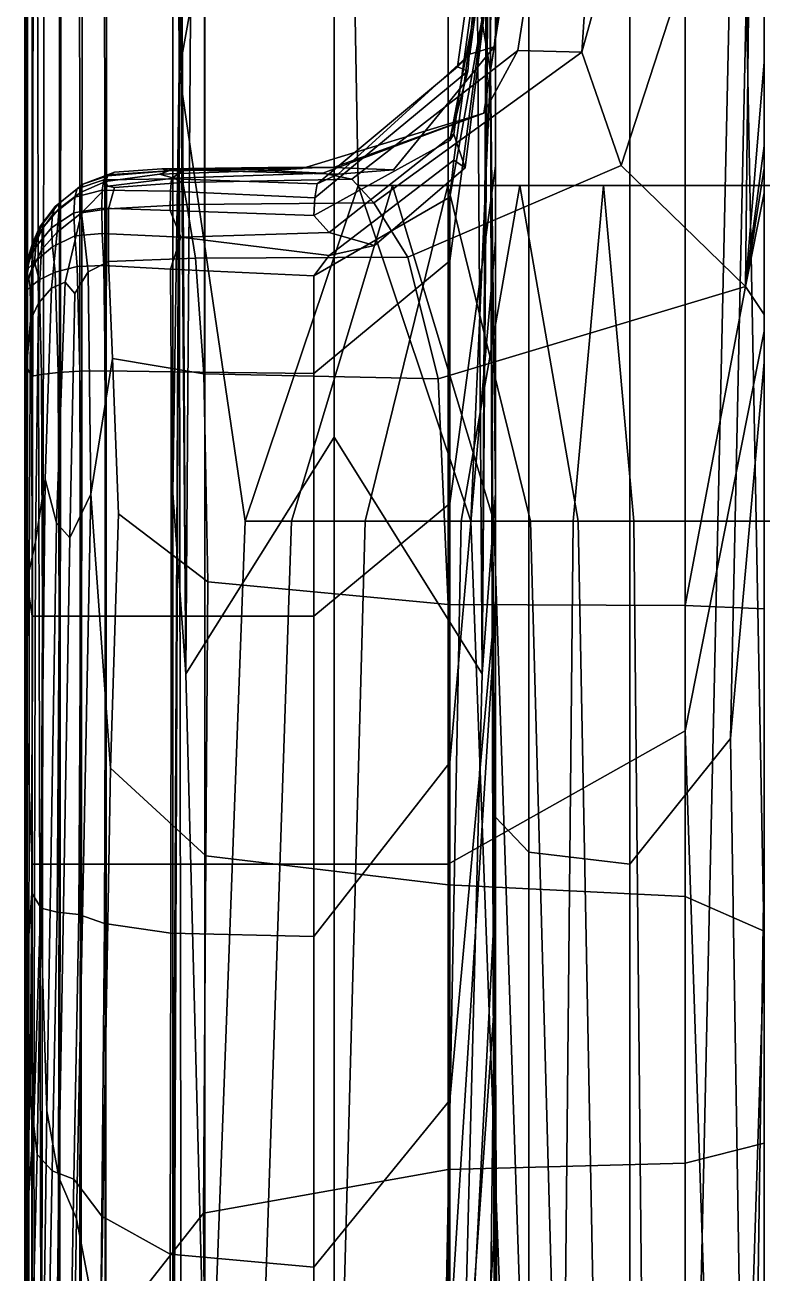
# Model space of a CAD drawing. Extents: x 0 to 405, y 0 to 52.
# Drawn here: x -0.406 to 2.336, y 13.216 to 17.861 of the extents above; entities that cross this region are included whole.
import ezdxf

# ---------------------------------------------------------------- set-up
doc = ezdxf.new("R2010")
doc.units = 0
doc.layers.add('COTAS', color=5, linetype='CONTINUOUS')

msp = doc.modelspace()

# ---------------------------------------------------------------- linework, layer by layer
at = {"layer": 'COTAS'}
for points in [[(0.1676, 17.6888, 3.7604), (0.2938, 32.2138, 3.4447), (0.7438, 32.2642, 3.2064), (0.7662, 21.0142, 3.1228)], [(1.3259, 17.6888, 3.7678), (0.7662, 21.0142, 3.1228), (0.7438, 32.2642, 3.2064), (1.1938, 32.2138, 3.4447)], [(0.1676, 17.6888, 3.7604), (0.1438, 26.846, 4.6364), (0.1438, 32.0626, 4.1597), (0.2938, 32.2138, 3.4447)], [(1.3259, 17.6888, 3.7678), (1.1938, 32.2138, 3.4447), (1.3438, 32.0626, 4.1597), (1.3438, 26.846, 4.6364)], [(0.1928, 15.446, 12.442), (0.2938, 29.8063, 12.968), (0.1438, 29.9325, 12.253), (0.1438, 24.0895, 11.7082)], [(1.2948, 15.446, 12.442), (1.3438, 24.0895, 11.7082), (1.3438, 29.9325, 12.253), (1.1938, 29.8063, 12.968)], [(0.1928, 15.446, 12.442), (0.7438, 16.3267, 13.1226), (0.7438, 29.7642, 13.2064), (0.2938, 29.8063, 12.968)], [(1.2948, 15.446, 12.442), (1.1938, 29.8063, 12.968), (0.7438, 29.7642, 13.2064), (0.7438, 16.3267, 13.1226)], [(0.1676, 17.6888, 3.7604), (0.1438, 24.8724, 4.9429), (0.1438, 26.3975, 5.1131), (0.1438, 26.846, 4.6364)], [(1.3259, 17.6888, 3.7678), (1.3438, 26.846, 4.6364), (1.3438, 26.3975, 5.1131), (1.3438, 24.8724, 4.9429)], [(0.1676, 17.6888, 3.7604), (0.1438, 23.4535, 5.8379), (0.1438, 25.559, 5.3856), (0.1438, 24.8724, 4.9429)], [(1.3259, 17.6888, 3.7678), (1.3438, 24.8724, 4.9429), (1.3438, 25.559, 5.3856), (1.3438, 23.4535, 5.8379)], [(0.1928, 15.446, 12.442), (0.1438, 24.0895, 11.7082), (0.1438, 23.8924, 11.0272), (0.1438, 22.1687, 11.0191)], [(1.2948, 15.446, 12.442), (1.3438, 22.1687, 11.0191), (1.3438, 23.8924, 11.0272), (1.3438, 24.0895, 11.7082)], [(0.1676, 17.6888, 3.7604), (0.1438, 16.1182, 8.4846), (0.1438, 21.8466, 7.8757), (0.1438, 23.4535, 5.8379)], [(1.3259, 17.6888, 3.7678), (1.3438, 23.4535, 5.8379), (1.3438, 21.8466, 7.8757), (1.3438, 16.1182, 8.4846)], [(0.1928, 15.446, 12.442), (0.1438, 22.1687, 11.0191), (0.1438, 23.3741, 10.3139), (0.1438, 21.5498, 9.9006)], [(1.2948, 15.446, 12.442), (1.3438, 21.5498, 9.9006), (1.3438, 23.3741, 10.3139), (1.3438, 22.1687, 11.0191)], [(0.1928, 15.446, 12.442), (0.1438, 21.5498, 9.9006), (0.1438, 21.8466, 7.8757), (0.1438, 16.1182, 8.4846)], [(1.2948, 15.446, 12.442), (1.3438, 16.1182, 8.4846), (1.3438, 21.8466, 7.8757), (1.3438, 21.5498, 9.9006)], [(0.1676, 17.6888, 3.7604), (0.7662, 21.0142, 3.1228), (0.8333, 17.2642, 2.8722), (0.4135, 16.0142, 2.7597)], [(1.3259, 17.6888, 3.7678), (1.2532, 16.0142, 2.9847), (0.8333, 17.2642, 2.8722), (0.7662, 21.0142, 3.1228)], [(-0.396, 20.7055, 0.138), (-0.3995, 10.4699, 0.2031), (-0.4062, 10.3386, 0.4031), (-0.4062, 14.4342, 0.5198)], [(-0.396, 20.7055, 0.138), (-0.4062, 14.4342, 0.5198), (-0.4062, 16.7217, 0.6364), (-0.4062, 19.2342, 0.5882)], [(-0.396, 20.7055, 0.138), (-0.3794, 20.6884, 0.0698), (-0.3794, 10.5137, 0.0698), (-0.3995, 10.4699, 0.2031)], [(-0.366, 20.6884, 0.0198), (-0.341, 10.5137, -0.0235), (-0.3794, 10.5137, 0.0698), (-0.3794, 20.6884, 0.0698)], [(-0.366, 20.6884, 0.0198), (-0.2722, 18.1598, -0.1073), (-0.2794, 10.5137, -0.1034), (-0.341, 10.5137, -0.0235)], [(1.3441, 20.0686, 8.7516), (1.3438, 14.6338, 8.2842), (1.3438, 13.445, 9.6609), (1.3438, 14.6425, 10.1945)], [(1.3441, 20.0686, 8.7516), (1.3438, 14.6425, 10.1945), (1.3438, 14.2783, 11.1043), (1.3438, 15.6692, 11.2212)], [(1.3441, 20.0686, 8.7516), (1.3438, 15.6692, 11.2212), (1.3438, 15.7217, 11.9376), (1.3438, 17.0589, 11.6529)], [(1.3441, 20.0686, 8.7516), (1.3438, 17.0589, 11.6529), (1.3438, 17.337, 12.1609), (1.3438, 18.2551, 11.71)], [(1.3441, 20.0686, 8.7516), (1.3438, 18.8321, 5.544), (1.3438, 14.9134, 5.9631), (1.3438, 14.6338, 8.2842)], [(1.6661, 17.7603, 13.929), (2.0438, 19.1296, 11.7662), (1.9438, 19.8113, 10.6846), (1.7698, 19.3355, 11.4272)], [(1.2417, 17.6899, 13.3484), (1.3654, 19.1638, 11.127), (1.3531, 19.568, 10.4125), (1.3461, 18.938, 11.3232)], [(2.2479, 19.5093, -0.0621), (2.05, 10.4699, -0.1052), (1.1688, 10.5137, -0.2302), (1.1688, 18.1697, -0.2235)], [(2.2479, 19.5093, -0.0621), (2.3438, 14.4342, 0.5198), (2.3438, 10.3386, 0.2698), (2.05, 10.4699, -0.1052)], [(2.2479, 19.5093, -0.0621), (2.3438, 19.2175, 0.6504), (2.3438, 16.7217, 0.7698), (2.3438, 14.4342, 0.5198)], [(1.6661, 17.7603, 13.929), (1.7698, 19.3355, 11.4272), (1.648, 19.185, 11.6289), (1.4273, 17.7659, 13.871)], [(-0.3987, 18.5794, 0.8385), (-0.4062, 19.2342, 0.5882), (-0.4062, 16.7217, 0.6364), (-0.3995, 15.2342, 0.8364)], [(1.3004, 17.5336, 14.1636), (1.4273, 17.7659, 13.871), (1.648, 19.185, 11.6289), (1.5605, 19.1864, 11.5642)], [(1.3004, 17.5336, 14.1636), (1.5605, 19.1864, 11.5642), (1.4899, 19.1662, 11.5076), (1.3393, 17.7804, 13.6676)], [(2.05, 18.5535, 1.1212), (2.05, 15.2342, 1.1448), (2.3438, 16.7217, 0.7698), (2.3438, 19.2175, 0.6504)], [(1.2417, 17.6899, 13.3484), (1.203, 17.7051, 13.5164), (1.3927, 19.0714, 11.4011), (1.3654, 19.1638, 11.127)], [(1.2493, 17.7526, 13.5963), (1.3393, 17.7804, 13.6676), (1.4899, 19.1662, 11.5076), (1.4344, 19.1269, 11.4546)], [(2.303, 19.1705, 3.3423), (2.2188, 15.2052, 3.3288), (1.8438, 14.7384, 3.1698), (1.8438, 18.4009, 3.1631)], [(2.303, 19.1705, 3.3423), (2.3438, 18.4186, 3.8382), (2.3438, 16.6058, 3.8061), (2.2188, 15.2052, 3.3288)], [(1.2493, 17.7526, 13.5963), (1.4344, 19.1269, 11.4546), (1.3927, 19.0714, 11.4011), (1.203, 17.7051, 13.5164)], [(1.6661, 17.7603, 13.929), (1.8125, 17.3387, 14.6073), (2.1438, 18.3613, 12.9849), (2.0438, 19.1296, 11.7662)], [(1.2417, 17.6899, 13.3484), (1.3461, 18.938, 11.3232), (1.3438, 18.3155, 12.2284), (1.175, 17.4315, 13.6175)], [(1.4688, 18.5087, 3.7583), (1.4688, 14.7821, 3.8681), (1.3438, 14.9134, 5.9631), (1.3438, 18.8321, 5.544)], [(2.274, 16.8883, 14.9386), (2.2938, 18.6994, 12.2357), (2.1438, 18.3613, 12.9849), (1.8125, 17.3387, 14.6073)], [(2.274, 16.8883, 14.9386), (2.3438, 17.724, 12.7141), (2.3438, 18.6095, 11.7396), (2.2938, 18.6994, 12.2357)], [(-0.3987, 18.5794, 0.8385), (-0.3995, 15.2342, 0.8364), (-0.3794, 14.7384, 0.9698), (-0.376, 18.3691, 0.9963)], [(2.05, 18.5535, 1.1212), (1.1688, 18.3321, 1.2781), (1.1688, 14.7384, 1.2698), (2.05, 15.2342, 1.1448)], [(1.1891, 17.4555, 13.4671), (1.175, 17.4315, 13.6175), (1.3438, 18.3155, 12.2284), (1.3438, 18.581, 11.748)], [(1.1891, 17.4555, 13.4671), (1.3438, 18.581, 11.748), (1.3438, 18.2422, 12.1874), (1.2313, 17.3303, 13.5563)], [(1.1891, 17.3587, 13.4271), (1.3438, 18.5129, 11.7207), (1.3438, 18.161, 12.1663), (1.175, 17.2209, 13.5281)], [(1.1891, 17.3587, 13.4271), (1.2313, 17.3303, 13.5563), (1.3438, 18.2422, 12.1874), (1.3438, 18.5129, 11.7207)], [(1.4688, 18.5087, 3.7583), (1.8438, 18.4009, 3.1631), (1.8438, 14.7384, 3.1698), (1.4688, 14.7821, 3.8681)], [(-0.3343, 18.3497, 1.0886), (-0.376, 18.3691, 0.9963), (-0.3794, 14.7384, 0.9698), (-0.341, 14.7384, 1.0631)], [(-0.3343, 18.3497, 1.0886), (-0.341, 14.7384, 1.0631), (-0.2794, 14.7384, 1.143), (-0.2781, 18.3327, 1.1573)], [(-0.2037, 18.3425, 1.2169), (-0.2781, 18.3327, 1.1573), (-0.2794, 14.7384, 1.143), (-0.1995, 14.7384, 1.2046)], [(-0.2037, 18.3425, 1.2169), (-0.1995, 14.7384, 1.2046), (-0.1062, 14.7384, 1.243), (-0.1098, 18.3403, 1.2533)], [(0.2616, 18.3342, 1.2719), (-0.1098, 18.3403, 1.2533), (-0.1062, 14.7384, 1.243), (0.2625, 14.7384, 1.2631)], [(0.2616, 18.3342, 1.2719), (0.2625, 14.7384, 1.2631), (1.1688, 14.7384, 1.2698), (1.1688, 18.3321, 1.2781)], [(1.175, 16.9833, 13.4071), (1.3438, 18.2551, 11.71), (1.3438, 17.337, 12.1609), (1.175, 16.0802, 13.5176)], [(1.175, 16.9833, 13.4071), (1.175, 17.2209, 13.5281), (1.3438, 18.161, 12.1663), (1.3438, 18.2551, 11.71)], [(-0.1936, 18.1623, -0.1651), (-0.1029, 18.1657, -0.2), (-0.1062, 10.5137, -0.2034), (-0.1995, 10.5137, -0.165)], [(0.2633, 18.1687, -0.2177), (0.2625, 10.5137, -0.2235), (-0.1062, 10.5137, -0.2034), (-0.1029, 18.1657, -0.2)], [(0.2633, 18.1687, -0.2177), (1.1688, 18.1697, -0.2235), (1.1688, 10.5137, -0.2302), (0.2625, 10.5137, -0.2235)], [(-0.1936, 18.1623, -0.1651), (-0.1995, 10.5137, -0.165), (-0.2794, 10.5137, -0.1034), (-0.2722, 18.1598, -0.1073)], [(1.2493, 17.7526, 13.5963), (1.203, 17.7051, 13.5164), (0.6814, 17.2701, 14.2708), (0.7587, 17.3064, 14.3584)], [(1.3004, 17.5336, 14.1636), (0.7024, 17.3102, 14.5834), (0.8098, 17.2871, 14.6489), (1.4273, 17.7659, 13.871)], [(1.3004, 17.5336, 14.1636), (1.3393, 17.7804, 13.6676), (0.9653, 17.3225, 14.4082), (0.7413, 17.3306, 14.4621)], [(1.2493, 17.7526, 13.5963), (0.7587, 17.3064, 14.3584), (0.9653, 17.3225, 14.4082), (1.3393, 17.7804, 13.6676)], [(1.6661, 17.7603, 13.929), (1.4273, 17.7659, 13.871), (0.8098, 17.2871, 14.6489), (0.8915, 17.1998, 14.8174)], [(1.6661, 17.7603, 13.929), (0.8915, 17.1998, 14.8174), (1.0188, 16.9978, 15.148), (1.8125, 17.3387, 14.6073)], [(1.2417, 17.6899, 13.3484), (0.6719, 17.2175, 14.1747), (0.6814, 17.2701, 14.2708), (1.203, 17.7051, 13.5164)], [(2.274, 16.8883, 14.9386), (2.3438, 17.4119, 12.9605), (2.3438, 17.5465, 12.5567), (2.3438, 17.724, 12.7141)], [(0.1676, 17.6888, 3.7604), (0.1762, 11.8475, 3.502), (0.1438, 10.5975, 4.873), (0.1438, 11.4867, 5.9147)], [(0.1676, 17.6888, 3.7604), (0.1438, 11.4867, 5.9147), (0.1438, 10.8208, 7.373), (0.1438, 11.9183, 7.5255)], [(0.1676, 17.6888, 3.7604), (0.1438, 11.9183, 7.5255), (0.1438, 11.6542, 8.8164), (0.1438, 12.945, 8.5523)], [(0.1676, 17.6888, 3.7604), (0.1438, 12.945, 8.5523), (0.1438, 13.0975, 9.6497), (0.1438, 16.1182, 8.4846)], [(0.1676, 17.6888, 3.7604), (0.4135, 16.0142, 2.7597), (0.2735, 12.2642, 2.7222), (0.1762, 11.8475, 3.502)], [(1.2417, 17.6899, 13.3484), (1.175, 17.4315, 13.6175), (0.6688, 17.1524, 14.0996), (0.6719, 17.2175, 14.1747)], [(1.3259, 17.6888, 3.7678), (1.3561, 11.8475, 3.577), (1.3931, 12.2642, 3.0222), (1.2532, 16.0142, 2.9847)], [(1.3259, 17.6888, 3.7678), (1.3438, 16.1182, 8.4846), (1.3438, 13.0975, 9.6497), (1.3438, 12.945, 8.5523)], [(1.3259, 17.6888, 3.7678), (1.3438, 12.945, 8.5523), (1.3438, 11.6542, 8.8164), (1.3438, 11.9183, 7.5255)], [(1.3259, 17.6888, 3.7678), (1.3438, 11.9183, 7.5255), (1.3438, 10.8208, 7.373), (1.3438, 11.4867, 5.9147)], [(1.3259, 17.6888, 3.7678), (1.3438, 11.4867, 5.9147), (1.3438, 10.5975, 4.873), (1.3561, 11.8475, 3.577)], [(1.3004, 17.5336, 14.1636), (0.7413, 17.3306, 14.4621), (0.4984, 17.3314, 14.5008), (0.6246, 17.3277, 14.5239)], [(1.3004, 17.5336, 14.1636), (0.6246, 17.3277, 14.5239), (0.4984, 17.3198, 14.5619), (0.7024, 17.3102, 14.5834)], [(1.1891, 17.4555, 13.4671), (0.725, 17.0889, 14.047), (0.6688, 17.1524, 14.0996), (1.175, 17.4315, 13.6175)], [(1.1891, 17.4555, 13.4671), (1.2313, 17.3303, 13.5563), (0.8938, 17.0408, 14.0186), (0.725, 17.0889, 14.047)], [(2.274, 16.8883, 14.9386), (2.3438, 17.3283, 12.9979), (2.3438, 17.4632, 12.6156), (2.3438, 17.4119, 12.9605)], [(0.1286, 17.3186, 14.5455), (0.0949, 17.3061, 14.594), (0.4984, 17.3198, 14.5619), (0.6246, 17.3277, 14.5239)], [(0.182, 17.3217, 14.4449), (0.1033, 17.3262, 14.5086), (0.4984, 17.3314, 14.5008), (0.7413, 17.3306, 14.4621)], [(0.1286, 17.3186, 14.5455), (0.6246, 17.3277, 14.5239), (0.4984, 17.3314, 14.5008), (0.1033, 17.3262, 14.5086)], [(0.182, 17.3217, 14.4449), (0.7413, 17.3306, 14.4621), (0.9653, 17.3225, 14.4082), (0.7587, 17.3064, 14.3584)], [(1.1891, 17.3587, 13.4271), (1.175, 17.2209, 13.5281), (0.6688, 16.9283, 13.9905), (0.725, 17.0034, 14.008)], [(1.1891, 17.3587, 13.4271), (0.725, 17.0034, 14.008), (0.8938, 17.0408, 14.0186), (1.2313, 17.3303, 13.5563)], [(2.274, 16.8883, 14.9386), (1.8125, 17.3387, 14.6073), (1.0188, 16.9978, 15.148), (1.1313, 16.5446, 15.5289)], [(1.175, 15.1165, 13.3277), (1.175, 16.0802, 13.5176), (1.3438, 17.337, 12.1609), (1.3438, 17.0589, 11.6529)], [(2.274, 16.8883, 14.9386), (2.3438, 17.2368, 13.0002), (2.3438, 17.3599, 12.639), (2.3438, 17.3283, 12.9979)], [(-0.2213, 17.2207, 14.3602), (-0.212, 17.2517, 14.4237), (-0.1133, 17.2846, 14.3887), (-0.1187, 17.2468, 14.3006)], [(-0.1906, 17.2686, 14.486), (-0.0997, 17.3033, 14.4573), (-0.1133, 17.2846, 14.3887), (-0.212, 17.2517, 14.4237)], [(-0.1906, 17.2686, 14.486), (-0.1995, 17.2377, 14.5863), (-0.1062, 17.2794, 14.5984), (-0.0979, 17.2998, 14.533)], [(-0.1906, 17.2686, 14.486), (-0.0979, 17.2998, 14.533), (-0.0729, 17.3135, 14.5008), (-0.0997, 17.3033, 14.4573)], [(0.1352, 17.2425, 14.2329), (-0.1187, 17.2468, 14.3006), (-0.1133, 17.2846, 14.3887), (0.1389, 17.2891, 14.3373)], [(0.182, 17.3217, 14.4449), (0.1389, 17.2891, 14.3373), (-0.1133, 17.2846, 14.3887), (-0.0997, 17.3033, 14.4573)], [(0.1286, 17.3186, 14.5455), (-0.0979, 17.2998, 14.533), (-0.1062, 17.2794, 14.5984), (0.0949, 17.3061, 14.594)], [(0.148, 17.2917, 14.638), (0.0949, 17.3061, 14.594), (-0.1062, 17.2794, 14.5984), (-0.0979, 17.2618, 14.6645)], [(0.182, 17.3217, 14.4449), (-0.0997, 17.3033, 14.4573), (-0.0729, 17.3135, 14.5008), (0.1033, 17.3262, 14.5086)], [(0.1286, 17.3186, 14.5455), (0.1033, 17.3262, 14.5086), (-0.0729, 17.3135, 14.5008), (-0.0979, 17.2998, 14.533)], [(0.148, 17.2917, 14.638), (-0.0979, 17.2618, 14.6645), (-0.0729, 17.2562, 14.699), (0.1811, 17.275, 14.6843)], [(0.148, 17.2917, 14.638), (0.7024, 17.3102, 14.5834), (0.4984, 17.3198, 14.5619), (0.0949, 17.3061, 14.594)], [(0.1352, 17.2425, 14.2329), (0.1389, 17.2891, 14.3373), (0.6814, 17.2701, 14.2708), (0.6719, 17.2175, 14.1747)], [(0.182, 17.3217, 14.4449), (0.7587, 17.3064, 14.3584), (0.6814, 17.2701, 14.2708), (0.1389, 17.2891, 14.3373)], [(0.148, 17.2917, 14.638), (0.1811, 17.275, 14.6843), (0.8098, 17.2871, 14.6489), (0.7024, 17.3102, 14.5834)], [(0.196, 17.193, 14.8236), (0.8915, 17.1998, 14.8174), (0.8098, 17.2871, 14.6489), (0.1811, 17.275, 14.6843)], [(-0.2213, 17.2207, 14.3602), (-0.3044, 17.1542, 14.3944), (-0.2937, 17.1852, 14.4408), (-0.212, 17.2517, 14.4237)], [(-0.1906, 17.2686, 14.486), (-0.212, 17.2517, 14.4237), (-0.2937, 17.1852, 14.4408), (-0.283, 17.1947, 14.4874)], [(-0.1961, 17.1618, 14.7707), (-0.1995, 17.2377, 14.5863), (-0.2794, 17.1787, 14.5693), (-0.2864, 17.0903, 14.7363)], [(-0.1906, 17.2686, 14.486), (-0.283, 17.1947, 14.4874), (-0.2794, 17.1787, 14.5693), (-0.1995, 17.2377, 14.5863)], [(-0.2213, 17.2207, 14.3602), (-0.1187, 17.2468, 14.3006), (-0.1204, 17.1793, 14.1984), (-0.2244, 17.1627, 14.2621)], [(-0.1961, 17.1618, 14.7707), (-0.0979, 17.2618, 14.6645), (-0.1062, 17.2794, 14.5984), (-0.1995, 17.2377, 14.5863)], [(-0.1961, 17.1618, 14.7707), (-0.0952, 17.1766, 14.8194), (-0.0729, 17.2562, 14.699), (-0.0979, 17.2618, 14.6645)], [(0.1352, 17.2425, 14.2329), (0.134, 17.1708, 14.1386), (-0.1204, 17.1793, 14.1984), (-0.1187, 17.2468, 14.3006)], [(0.196, 17.193, 14.8236), (0.1811, 17.275, 14.6843), (-0.0729, 17.2562, 14.699), (-0.0952, 17.1766, 14.8194)], [(0.1352, 17.2425, 14.2329), (0.6719, 17.2175, 14.1747), (0.6688, 17.1524, 14.0996), (0.134, 17.1708, 14.1386)], [(0.585, 16.0142, 2.343), (0.4135, 16.0142, 2.7597), (0.8333, 17.2642, 2.8722), (0.9616, 17.2642, 2.5605)], [(0.585, 16.0142, 2.343), (0.9616, 17.2642, 2.5605), (1.1675, 17.2642, 2.2935), (0.8601, 16.0142, 1.9861)], [(1.3383, 16.0142, 2.7779), (0.9616, 17.2642, 2.5605), (0.8333, 17.2642, 2.8722), (1.2532, 16.0142, 2.9847)], [(1.217, 16.0142, 1.711), (0.8601, 16.0142, 1.9861), (1.1675, 17.2642, 2.2935), (1.4345, 17.2642, 2.0876)], [(1.3383, 16.0142, 2.7779), (1.4748, 16.0142, 2.6008), (1.1675, 17.2642, 2.2935), (0.9616, 17.2642, 2.5605)], [(1.6519, 16.0142, 2.4643), (1.4345, 17.2642, 2.0876), (1.1675, 17.2642, 2.2935), (1.4748, 16.0142, 2.6008)], [(1.217, 16.0142, 1.711), (1.4345, 17.2642, 2.0876), (1.7462, 17.2642, 1.9593), (1.6337, 16.0142, 1.5395)], [(1.6519, 16.0142, 2.4643), (1.8587, 16.0142, 2.3792), (1.7462, 17.2642, 1.9593), (1.4345, 17.2642, 2.0876)], [(4.3766, 16.0142, 1.4497), (1.6337, 16.0142, 1.5395), (1.7462, 17.2642, 1.9593), (4.4048, 17.2642, 1.8922)], [(4.4329, 16.0142, 2.3346), (4.4048, 17.2642, 1.8922), (1.7462, 17.2642, 1.9593), (1.8587, 16.0142, 2.3792)], [(2.274, 16.8883, 14.9386), (2.3438, 16.7841, 13.0585), (2.3438, 17.2594, 12.6218), (2.3438, 17.2368, 13.0002)], [(-0.3438, 17.1172, 14.4841), (-0.283, 17.1947, 14.4874), (-0.2937, 17.1852, 14.4408), (-0.3519, 17.1088, 14.4487)], [(-0.3438, 17.1172, 14.4841), (-0.341, 17.105, 14.548), (-0.2794, 17.1787, 14.5693), (-0.283, 17.1947, 14.4874)], [(-0.2213, 17.2207, 14.3602), (-0.2244, 17.1627, 14.2621), (-0.308, 17.1059, 14.313), (-0.3044, 17.1542, 14.3944)], [(0.196, 17.193, 14.8236), (-0.0952, 17.1766, 14.8194), (-0.0954, 16.9811, 15.1343), (0.2277, 16.9936, 15.1446)], [(0.196, 17.193, 14.8236), (0.2277, 16.9936, 15.1446), (1.0188, 16.9978, 15.148), (0.8915, 17.1998, 14.8174)], [(1.175, 16.9833, 13.4071), (0.6688, 16.5645, 13.975), (0.6688, 16.9283, 13.9905), (1.175, 17.2209, 13.5281)], [(-0.3625, 17.0741, 14.4161), (-0.3044, 17.1542, 14.3944), (-0.308, 17.1059, 14.313), (-0.3661, 17.0354, 14.3572)], [(-0.3625, 17.0741, 14.4161), (-0.3519, 17.1088, 14.4487), (-0.2937, 17.1852, 14.4408), (-0.3044, 17.1542, 14.3944)], [(-0.3447, 17.024, 14.6974), (-0.2864, 17.0903, 14.7363), (-0.2794, 17.1787, 14.5693), (-0.341, 17.105, 14.548)], [(-0.2213, 17.077, 14.1615), (-0.3044, 17.0362, 14.2241), (-0.308, 17.1059, 14.313), (-0.2244, 17.1627, 14.2621)], [(-0.1961, 17.1618, 14.7707), (-0.2864, 17.0903, 14.7363), (-0.3072, 16.8824, 15.0382), (-0.2567, 16.9036, 15.1102)], [(-0.1961, 17.1618, 14.7707), (-0.2567, 16.9036, 15.1102), (-0.2207, 16.8622, 15.234), (-0.1713, 16.9431, 15.1524)], [(-0.2213, 17.077, 14.1615), (-0.2244, 17.1627, 14.2621), (-0.1204, 17.1793, 14.1984), (-0.1187, 17.0847, 14.1049)], [(-0.1961, 17.1618, 14.7707), (-0.1713, 16.9431, 15.1524), (-0.0954, 16.9811, 15.1343), (-0.0952, 17.1766, 14.8194)], [(0.1738, 17.0712, 14.0501), (-0.1187, 17.0847, 14.1049), (-0.1204, 17.1793, 14.1984), (0.134, 17.1708, 14.1386)], [(0.1738, 17.0712, 14.0501), (0.134, 17.1708, 14.1386), (0.6688, 17.1524, 14.0996), (0.725, 17.0889, 14.047)], [(-0.3625, 17.0741, 14.4161), (-0.3903, 17.0071, 14.4388), (-0.38, 17.0461, 14.4559), (-0.3519, 17.1088, 14.4487)], [(-0.3447, 17.024, 14.6974), (-0.341, 17.105, 14.548), (-0.3794, 17.0189, 14.5231), (-0.381, 16.9471, 14.6527)], [(-0.3438, 17.1172, 14.4841), (-0.3519, 17.1088, 14.4487), (-0.38, 17.0461, 14.4559), (-0.3796, 17.0334, 14.4796)], [(-0.3438, 17.1172, 14.4841), (-0.3796, 17.0334, 14.4796), (-0.3794, 17.0189, 14.5231), (-0.341, 17.105, 14.548)], [(-0.3712, 16.9792, 14.2951), (-0.3661, 17.0354, 14.3572), (-0.308, 17.1059, 14.313), (-0.3044, 17.0362, 14.2241)], [(-0.3625, 17.0741, 14.4161), (-0.3661, 17.0354, 14.3572), (-0.3937, 16.9782, 14.4011), (-0.3903, 17.0071, 14.4388)], [(-0.3447, 17.024, 14.6974), (-0.3556, 16.8262, 14.9893), (-0.3072, 16.8824, 15.0382), (-0.2864, 17.0903, 14.7363)], [(-0.2213, 17.077, 14.1615), (-0.212, 16.9628, 14.0908), (-0.2937, 16.9415, 14.1553), (-0.3044, 17.0362, 14.2241)], [(-0.2213, 17.077, 14.1615), (-0.1187, 17.0847, 14.1049), (-0.1133, 16.9656, 14.0429), (-0.212, 16.9628, 14.0908)], [(0.1738, 17.0712, 14.0501), (0.1357, 16.9531, 14.01), (-0.1133, 16.9656, 14.0429), (-0.1187, 17.0847, 14.1049)], [(0.1738, 17.0712, 14.0501), (0.725, 17.0034, 14.008), (0.6688, 16.9283, 13.9905), (0.1357, 16.9531, 14.01)], [(0.1738, 17.0712, 14.0501), (0.725, 17.0889, 14.047), (0.8938, 17.0408, 14.0186), (0.725, 17.0034, 14.008)], [(1.175, 15.1165, 13.3277), (1.3438, 17.0589, 11.6529), (1.3438, 15.7217, 11.9376), (1.175, 13.8592, 13.2105)], [(-0.4034, 16.885, 14.541), (-0.381, 16.9471, 14.6527), (-0.3794, 17.0189, 14.5231), (-0.3995, 16.9492, 14.4967)], [(-0.3972, 16.9679, 14.4656), (-0.3903, 17.0071, 14.4388), (-0.3937, 16.9782, 14.4011), (-0.4031, 16.9395, 14.4404)], [(-0.3972, 16.9679, 14.4656), (-0.3995, 16.9492, 14.4967), (-0.3794, 17.0189, 14.5231), (-0.3796, 17.0334, 14.4796)], [(-0.3972, 16.9679, 14.4656), (-0.3796, 17.0334, 14.4796), (-0.38, 17.0461, 14.4559), (-0.3903, 17.0071, 14.4388)], [(-0.3712, 16.9792, 14.2951), (-0.3948, 16.9545, 14.3677), (-0.3937, 16.9782, 14.4011), (-0.3661, 17.0354, 14.3572)], [(-0.3447, 17.024, 14.6974), (-0.381, 16.9471, 14.6527), (-0.3856, 16.7628, 14.9347), (-0.3556, 16.8262, 14.9893)], [(-0.3712, 16.9792, 14.2951), (-0.3044, 17.0362, 14.2241), (-0.2937, 16.9415, 14.1553), (-0.3535, 16.9122, 14.2285)], [(-0.3972, 16.9679, 14.4656), (-0.4031, 16.9395, 14.4404), (-0.4062, 16.9247, 14.4709), (-0.3995, 16.9492, 14.4967)], [(-0.4034, 16.9272, 14.4186), (-0.4031, 16.9395, 14.4404), (-0.3937, 16.9782, 14.4011), (-0.3948, 16.9545, 14.3677)], [(-0.3712, 16.9792, 14.2951), (-0.393, 16.9221, 14.3338), (-0.3979, 16.931, 14.3632), (-0.3948, 16.9545, 14.3677)], [(-0.3712, 16.9792, 14.2951), (-0.3535, 16.9122, 14.2285), (-0.3866, 16.8852, 14.3023), (-0.393, 16.9221, 14.3338)], [(-0.2026, 16.5732, 14.0489), (-0.283, 16.5679, 14.1113), (-0.2937, 16.9415, 14.1553), (-0.212, 16.9628, 14.0908)], [(-0.2026, 16.5732, 14.0489), (-0.212, 16.9628, 14.0908), (-0.1133, 16.9656, 14.0429), (-0.108, 16.5739, 14.0081)], [(-0.1611, 16.1149, 15.554), (-0.0808, 16.6195, 15.4927), (-0.0954, 16.9811, 15.1343), (-0.1713, 16.9431, 15.1524)], [(0.1371, 16.5707, 13.9848), (-0.108, 16.5739, 14.0081), (-0.1133, 16.9656, 14.0429), (0.1357, 16.9531, 14.01)], [(0.2595, 16.5633, 15.5199), (0.2277, 16.9936, 15.1446), (-0.0954, 16.9811, 15.1343), (-0.0808, 16.6195, 15.4927)], [(0.2595, 16.5633, 15.5199), (1.1313, 16.5446, 15.5289), (1.0188, 16.9978, 15.148), (0.2277, 16.9936, 15.1446)], [(1.175, 16.9833, 13.4071), (1.175, 16.0802, 13.5176), (0.6688, 15.6613, 13.9698), (0.6688, 16.5645, 13.975)], [(-0.4034, 16.885, 14.541), (-0.3995, 16.9492, 14.4967), (-0.4062, 16.9247, 14.4709), (-0.4062, 16.9181, 14.4639)], [(-0.4034, 16.9272, 14.4186), (-0.4062, 16.9181, 14.4639), (-0.4062, 16.9247, 14.4709), (-0.4031, 16.9395, 14.4404)], [(-0.4034, 16.9272, 14.4186), (-0.4041, 16.9111, 14.402), (-0.4062, 16.908, 14.442), (-0.4062, 16.9181, 14.4639)], [(-0.4034, 16.885, 14.541), (-0.4062, 16.9181, 14.4639), (-0.4062, 16.908, 14.442), (-0.4062, 16.8976, 14.4434)], [(-0.4029, 16.8962, 14.3873), (-0.4062, 16.8976, 14.4434), (-0.4062, 16.908, 14.442), (-0.4041, 16.9111, 14.402)], [(-0.4034, 16.9272, 14.4186), (-0.3948, 16.9545, 14.3677), (-0.3979, 16.931, 14.3632), (-0.4041, 16.9111, 14.402)], [(-0.4029, 16.8962, 14.3873), (-0.4041, 16.9111, 14.402), (-0.3979, 16.931, 14.3632), (-0.393, 16.9221, 14.3338)], [(-0.4034, 16.885, 14.541), (-0.4011, 16.5831, 14.8282), (-0.3856, 16.7628, 14.9347), (-0.381, 16.9471, 14.6527)], [(-0.4029, 16.8962, 14.3873), (-0.393, 16.9221, 14.3338), (-0.3866, 16.8852, 14.3023), (-0.4013, 16.8707, 14.3702)], [(-0.3442, 16.5605, 14.1895), (-0.3812, 16.5538, 14.2779), (-0.3866, 16.8852, 14.3023), (-0.3535, 16.9122, 14.2285)], [(-0.3442, 16.5605, 14.1895), (-0.3535, 16.9122, 14.2285), (-0.2937, 16.9415, 14.1553), (-0.283, 16.5679, 14.1113)], [(-0.1611, 16.1149, 15.554), (-0.1713, 16.9431, 15.1524), (-0.2207, 16.8622, 15.234), (-0.2393, 15.9522, 15.4952)], [(0.1371, 16.5707, 13.9848), (0.1357, 16.9531, 14.01), (0.6688, 16.9283, 13.9905), (0.6688, 16.5645, 13.975)], [(-0.4029, 16.8962, 14.3873), (-0.4013, 16.8707, 14.3702), (-0.4062, 16.8791, 14.4253), (-0.4062, 16.8976, 14.4434)], [(-0.4034, 16.885, 14.541), (-0.4062, 16.8976, 14.4434), (-0.4062, 16.8791, 14.4253), (-0.4062, 16.7027, 14.4854)], [(-0.4034, 16.885, 14.541), (-0.4062, 16.7027, 14.4854), (-0.4062, 16.1785, 14.6235), (-0.4011, 16.5831, 14.8282)], [(-0.4, 16.5878, 14.3766), (-0.4062, 16.7027, 14.4854), (-0.4062, 16.8791, 14.4253), (-0.4013, 16.8707, 14.3702)], [(-0.4, 16.5878, 14.3766), (-0.4013, 16.8707, 14.3702), (-0.3866, 16.8852, 14.3023), (-0.3812, 16.5538, 14.2779)], [(-0.3674, 15.9376, 15.328), (-0.3315, 16.1704, 15.3602), (-0.3072, 16.8824, 15.0382), (-0.3556, 16.8262, 14.9893)], [(-0.2889, 16.008, 15.4274), (-0.2567, 16.9036, 15.1102), (-0.3072, 16.8824, 15.0382), (-0.3315, 16.1704, 15.3602)], [(-0.2889, 16.008, 15.4274), (-0.2393, 15.9522, 15.4952), (-0.2207, 16.8622, 15.234), (-0.2567, 16.9036, 15.1102)], [(2.274, 16.8883, 14.9386), (1.1313, 16.5446, 15.5289), (1.1688, 15.7039, 15.8483), (2.05, 15.7001, 15.118)], [(2.274, 16.8883, 14.9386), (2.05, 15.7001, 15.118), (2.3438, 15.6888, 12.9269), (2.3438, 16.7841, 13.0585)], [(-0.3674, 15.9376, 15.328), (-0.3556, 16.8262, 14.9893), (-0.3856, 16.7628, 14.9347), (-0.3901, 15.8303, 15.276)], [(-0.4022, 15.6612, 15.136), (-0.3901, 15.8303, 15.276), (-0.3856, 16.7628, 14.9347), (-0.4011, 16.5831, 14.8282)], [(-0.4024, 10.7224, 0.7999), (-0.3995, 15.2342, 0.8364), (-0.4062, 16.7217, 0.6364), (-0.4062, 14.4342, 0.5198)], [(-0.4, 16.5878, 14.3766), (-0.3995, 15.7906, 14.4082), (-0.4062, 16.1785, 14.6235), (-0.4062, 16.7027, 14.4854)], [(2.2132, 10.3516, 1.1482), (2.3438, 14.4342, 0.5198), (2.3438, 16.7217, 0.7698), (2.05, 15.2342, 1.1448)], [(-0.4, 16.5878, 14.3766), (-0.3812, 16.5538, 14.2779), (-0.3794, 15.6613, 14.2698), (-0.3995, 15.7906, 14.4082)], [(-0.1611, 16.1149, 15.554), (-0.0882, 15.0947, 15.8655), (-0.0585, 16.0416, 15.7434), (-0.0808, 16.6195, 15.4927)], [(0.2595, 16.5633, 15.5199), (-0.0808, 16.6195, 15.4927), (-0.0585, 16.0416, 15.7434), (0.2745, 15.7884, 15.8221)], [(2.2882, 10.8291, 3.4216), (2.2188, 15.2052, 3.3288), (2.3438, 16.6058, 3.8061), (2.3438, 14.7767, 3.9498)], [(-0.4022, 15.6612, 15.136), (-0.4011, 16.5831, 14.8282), (-0.4062, 16.1785, 14.6235), (-0.4062, 15.2427, 14.8397)], [(-0.3442, 16.5605, 14.1895), (-0.341, 15.6613, 14.1765), (-0.3794, 15.6613, 14.2698), (-0.3812, 16.5538, 14.2779)], [(-0.3442, 16.5605, 14.1895), (-0.283, 16.5679, 14.1113), (-0.2794, 15.6613, 14.0966), (-0.341, 15.6613, 14.1765)], [(-0.2026, 16.5732, 14.0489), (-0.1995, 15.6613, 14.035), (-0.2794, 15.6613, 14.0966), (-0.283, 16.5679, 14.1113)], [(-0.2026, 16.5732, 14.0489), (-0.108, 16.5739, 14.0081), (-0.1062, 15.6613, 13.9966), (-0.1995, 15.6613, 14.035)], [(0.1371, 16.5707, 13.9848), (0.1375, 15.6613, 13.9765), (-0.1062, 15.6613, 13.9966), (-0.108, 16.5739, 14.0081)], [(0.1371, 16.5707, 13.9848), (0.6688, 16.5645, 13.975), (0.6688, 15.6613, 13.9698), (0.1375, 15.6613, 13.9765)], [(0.2595, 16.5633, 15.5199), (0.2745, 15.7884, 15.8221), (1.1688, 15.7039, 15.8483), (1.1313, 16.5446, 15.5289)], [(0.1928, 15.446, 12.442), (0.2938, 11.535, 12.066), (0.7438, 11.0142, 12.8714), (0.7438, 16.3267, 13.1226)], [(1.2948, 15.446, 12.442), (0.7438, 16.3267, 13.1226), (0.7438, 11.0142, 12.8714), (1.1938, 11.535, 12.066)], [(-0.4032, 14.3141, 14.4132), (-0.4062, 15.2427, 14.8397), (-0.4062, 16.1785, 14.6235), (-0.3995, 15.7906, 14.4082)], [(-0.3674, 15.9376, 15.328), (-0.3734, 13.7839, 15.6178), (-0.3487, 14.5697, 15.5872), (-0.3315, 16.1704, 15.3602)], [(-0.2889, 16.008, 15.4274), (-0.3315, 16.1704, 15.3602), (-0.3487, 14.5697, 15.5872), (-0.3246, 13.8197, 15.6866)], [(-0.1611, 16.1149, 15.554), (-0.2393, 15.9522, 15.4952), (-0.2806, 13.5719, 15.7525), (-0.2148, 13.4182, 15.851)], [(-0.1611, 16.1149, 15.554), (-0.2148, 13.4182, 15.851), (-0.1253, 12.9507, 16.0481), (-0.0882, 15.0947, 15.8655)], [(0.1928, 15.446, 12.442), (0.1438, 16.1182, 8.4846), (0.1438, 13.0975, 9.6497), (0.2938, 11.535, 12.066)], [(1.175, 15.1165, 13.3277), (0.6688, 14.4691, 13.886), (0.6688, 15.6613, 13.9698), (1.175, 16.0802, 13.5176)], [(1.2948, 15.446, 12.442), (1.1938, 11.535, 12.066), (1.3438, 13.0975, 9.6497), (1.3438, 16.1182, 8.4846)], [(0.267, 14.7694, 16.0347), (0.2745, 15.7884, 15.8221), (-0.0585, 16.0416, 15.7434), (-0.0882, 15.0947, 15.8655)], [(-0.2889, 16.008, 15.4274), (-0.3246, 13.8197, 15.6866), (-0.2806, 13.5719, 15.7525), (-0.2393, 15.9522, 15.4952)], [(0.585, 16.0142, 2.343), (0.4594, 12.2642, 2.2705), (0.2735, 12.2642, 2.7222), (0.4135, 16.0142, 2.7597)], [(0.585, 16.0142, 2.343), (0.8601, 16.0142, 1.9861), (0.7577, 12.2642, 1.8836), (0.4594, 12.2642, 2.2705)], [(1.217, 16.0142, 1.711), (1.1445, 12.2642, 1.5854), (0.7577, 12.2642, 1.8836), (0.8601, 16.0142, 1.9861)], [(1.217, 16.0142, 1.711), (1.6337, 16.0142, 1.5395), (1.5962, 12.2642, 1.3995), (1.1445, 12.2642, 1.5854)], [(1.3383, 16.0142, 2.7779), (1.2532, 16.0142, 2.9847), (1.3931, 12.2642, 3.0222), (1.4638, 12.2642, 2.8504)], [(1.3383, 16.0142, 2.7779), (1.4638, 12.2642, 2.8504), (1.5773, 12.2642, 2.7033), (1.4748, 16.0142, 2.6008)], [(1.6519, 16.0142, 2.4643), (1.4748, 16.0142, 2.6008), (1.5773, 12.2642, 2.7033), (1.7244, 12.2642, 2.5898)], [(4.3766, 16.0142, 1.4497), (4.3673, 12.2642, 1.3022), (1.5962, 12.2642, 1.3995), (1.6337, 16.0142, 1.5395)], [(1.6519, 16.0142, 2.4643), (1.7244, 12.2642, 2.5898), (1.8962, 12.2642, 2.5191), (1.8587, 16.0142, 2.3792)], [(4.4329, 16.0142, 2.3346), (1.8587, 16.0142, 2.3792), (1.8962, 12.2642, 2.5191), (4.4423, 12.2642, 2.4821)], [(-0.3674, 15.9376, 15.328), (-0.3901, 15.8303, 15.276), (-0.3914, 13.5145, 15.5833), (-0.3734, 13.7839, 15.6178)], [(-0.4022, 15.6612, 15.136), (-0.4025, 13.5881, 15.4374), (-0.3914, 13.5145, 15.5833), (-0.3901, 15.8303, 15.276)], [(-0.4032, 14.3141, 14.4132), (-0.3995, 15.7906, 14.4082), (-0.3794, 15.6613, 14.2698), (-0.3812, 14.6297, 14.2455)], [(0.267, 14.7694, 16.0347), (1.1688, 14.661, 16.0911), (1.1688, 15.7039, 15.8483), (0.2745, 15.7884, 15.8221)], [(2.05, 14.6179, 15.302), (2.05, 15.7001, 15.118), (1.1688, 15.7039, 15.8483), (1.1688, 14.661, 16.0911)], [(1.175, 12.9714, 12.6715), (1.175, 13.8592, 13.2105), (1.3438, 15.7217, 11.9376), (1.3438, 15.6692, 11.2212)], [(-0.4022, 15.6612, 15.136), (-0.4062, 15.2427, 14.8397), (-0.4062, 13.8316, 15.1341), (-0.4025, 13.5881, 15.4374)], [(-0.3461, 14.574, 14.1513), (-0.3812, 14.6297, 14.2455), (-0.3794, 15.6613, 14.2698), (-0.341, 15.6613, 14.1765)], [(-0.3461, 14.574, 14.1513), (-0.341, 15.6613, 14.1765), (-0.2794, 15.6613, 14.0966), (-0.286, 14.5588, 14.0679)], [(-0.2056, 14.5507, 13.9965), (-0.286, 14.5588, 14.0679), (-0.2794, 15.6613, 14.0966), (-0.1995, 15.6613, 14.035)], [(-0.2056, 14.5507, 13.9965), (-0.1995, 15.6613, 14.035), (-0.1062, 15.6613, 13.9966), (-0.1098, 14.5165, 13.938)], [(0.1366, 14.4809, 13.899), (-0.1098, 14.5165, 13.938), (-0.1062, 15.6613, 13.9966), (0.1375, 15.6613, 13.9765)], [(0.1366, 14.4809, 13.899), (0.1375, 15.6613, 13.9765), (0.6688, 15.6613, 13.9698), (0.6688, 14.4691, 13.886)], [(1.175, 12.9714, 12.6715), (1.3438, 15.6692, 11.2212), (1.3438, 14.2783, 11.1043), (1.175, 11.8746, 12.0647)], [(2.05, 14.6179, 15.302), (2.3438, 14.4887, 12.9349), (2.3438, 15.6888, 12.9269), (2.05, 15.7001, 15.118)], [(-0.4032, 14.3141, 14.4132), (-0.4062, 12.7811, 14.9776), (-0.4062, 13.8316, 15.1341), (-0.4062, 15.2427, 14.8397)], [(-0.4024, 10.7224, 0.7999), (-0.3824, 11.1218, 0.9761), (-0.3794, 14.7384, 0.9698), (-0.3995, 15.2342, 0.8364)], [(2.2132, 10.3516, 1.1482), (2.05, 15.2342, 1.1448), (1.1688, 14.7384, 1.2698), (1.1688, 11.1446, 1.2781)], [(2.2882, 10.8291, 3.4216), (1.8438, 11.0759, 3.1631), (1.8438, 14.7384, 3.1698), (2.2188, 15.2052, 3.3288)], [(1.175, 15.1165, 13.3277), (1.175, 13.8592, 13.2105), (0.6688, 13.2384, 13.6348), (0.6688, 14.4691, 13.886)], [(0.267, 14.7694, 16.0347), (-0.0882, 15.0947, 15.8655), (-0.1253, 12.9507, 16.0481), (0.2578, 13.4383, 16.1935)], [(1.2887, 9.9484, 8.1923), (1.3438, 14.6338, 8.2842), (1.3438, 14.9134, 5.9631), (1.3438, 10.9946, 5.797)], [(1.4688, 11.0556, 3.8215), (1.3438, 10.9946, 5.797), (1.3438, 14.9134, 5.9631), (1.4688, 14.7821, 3.8681)], [(1.4688, 11.0556, 3.8215), (1.4688, 14.7821, 3.8681), (1.8438, 14.7384, 3.1698), (1.8438, 11.0759, 3.1631)], [(2.2882, 10.8291, 3.4216), (2.3438, 14.7767, 3.9498), (2.3438, 14.2073, 4.3365), (2.3438, 11.0708, 4.2518)], [(-0.3464, 11.1253, 1.0638), (-0.341, 14.7384, 1.0631), (-0.3794, 14.7384, 0.9698), (-0.3824, 11.1218, 0.9761)], [(-0.3464, 11.1253, 1.0638), (-0.286, 11.1314, 1.1442), (-0.2794, 14.7384, 1.143), (-0.341, 14.7384, 1.0631)], [(-0.2056, 11.1376, 1.209), (-0.1995, 14.7384, 1.2046), (-0.2794, 14.7384, 1.143), (-0.286, 11.1314, 1.1442)], [(-0.2056, 11.1376, 1.209), (-0.1098, 11.1417, 1.2496), (-0.1062, 14.7384, 1.243), (-0.1995, 14.7384, 1.2046)], [(0.2616, 11.1439, 1.271), (0.2625, 14.7384, 1.2631), (-0.1062, 14.7384, 1.243), (-0.1098, 11.1417, 1.2496)], [(0.267, 14.7694, 16.0347), (0.2578, 13.4383, 16.1935), (1.1688, 13.6008, 16.2419), (1.1688, 14.661, 16.0911)], [(0.2616, 11.1439, 1.271), (1.1688, 11.1446, 1.2781), (1.1688, 14.7384, 1.2698), (0.2625, 14.7384, 1.2631)], [(2.05, 14.6179, 15.302), (1.1688, 14.661, 16.0911), (1.1688, 13.6008, 16.2419), (2.05, 13.6255, 15.6289)], [(1.175, 11.3881, 11.0882), (1.3438, 14.6425, 10.1945), (1.3438, 13.445, 9.6609), (1.175, 10.7287, 10.0801)], [(1.175, 11.3881, 11.0882), (1.175, 11.8746, 12.0647), (1.3438, 14.2783, 11.1043), (1.3438, 14.6425, 10.1945)], [(1.2887, 9.9484, 8.1923), (1.175, 10.7287, 10.0801), (1.3438, 13.445, 9.6609), (1.3438, 14.6338, 8.2842)], [(-0.4032, 14.3141, 14.4132), (-0.3812, 14.6297, 14.2455), (-0.3863, 13.8806, 14.1728), (-0.3992, 13.5037, 14.1299)], [(-0.3461, 14.574, 14.1513), (-0.3612, 13.6578, 14.0759), (-0.3863, 13.8806, 14.1728), (-0.3812, 14.6297, 14.2455)], [(2.05, 14.6179, 15.302), (2.05, 13.6255, 15.6289), (2.3438, 13.6996, 13.7898), (2.3438, 14.4887, 12.9349)], [(-0.3652, 10.7187, 15.4522), (-0.3246, 13.8197, 15.6866), (-0.3487, 14.5697, 15.5872), (-0.3734, 13.7839, 15.6178)], [(-0.3461, 14.574, 14.1513), (-0.286, 14.5588, 14.0679), (-0.3056, 13.597, 13.982), (-0.3612, 13.6578, 14.0759)], [(-0.2056, 14.5507, 13.9965), (-0.2239, 13.5649, 13.881), (-0.3056, 13.597, 13.982), (-0.286, 14.5588, 14.0679)], [(-0.2056, 14.5507, 13.9965), (-0.1098, 14.5165, 13.938), (-0.1205, 13.4278, 13.7623), (-0.2239, 13.5649, 13.881)], [(0.1366, 14.4809, 13.899), (0.134, 13.2857, 13.6667), (-0.1205, 13.4278, 13.7623), (-0.1098, 14.5165, 13.938)], [(0.1366, 14.4809, 13.899), (0.6688, 14.4691, 13.886), (0.6688, 13.2384, 13.6348), (0.134, 13.2857, 13.6667)], [(-0.4024, 10.7224, 0.7999), (-0.4062, 14.4342, 0.5198), (-0.4062, 10.3386, 0.4031), (-0.4062, 6.8219, 0.5298)], [(2.2132, 10.3516, 1.1482), (2.3438, 6.5778, 0.5448), (2.3438, 10.3386, 0.2698), (2.3438, 14.4342, 0.5198)], [(-0.4032, 14.3141, 14.4132), (-0.4057, 12.8819, 14.155), (-0.4062, 12.2703, 14.6057), (-0.4062, 12.7811, 14.9776)], [(-0.4032, 14.3141, 14.4132), (-0.3992, 13.5037, 14.1299), (-0.4042, 12.9806, 13.9983), (-0.4057, 12.8819, 14.155)], [(-0.3865, 12.6478, 13.7947), (-0.3992, 13.5037, 14.1299), (-0.3863, 13.8806, 14.1728), (-0.3612, 13.6578, 14.0759)], [(1.175, 12.9714, 12.6715), (0.6688, 12.0721, 13.1549), (0.6688, 13.2384, 13.6348), (1.175, 13.8592, 13.2105)], [(-0.4038, 10.7273, 15.1379), (-0.4025, 13.5881, 15.4374), (-0.4062, 13.8316, 15.1341), (-0.4062, 12.7811, 14.9776)], [(-0.3652, 10.7187, 15.4522), (-0.3201, 10.1996, 15.297), (-0.2806, 13.5719, 15.7525), (-0.3246, 13.8197, 15.6866)], [(-0.3652, 10.7187, 15.4522), (-0.3734, 13.7839, 15.6178), (-0.3914, 13.5145, 15.5833), (-0.3913, 10.2292, 15.1576)], [(-0.3865, 12.6478, 13.7947), (-0.3612, 13.6578, 14.0759), (-0.3056, 13.597, 13.982), (-0.3252, 12.5872, 13.6097)], [(2.05, 12.667, 15.3986), (2.3438, 13.0735, 12.6939), (2.3438, 13.6996, 13.7898), (2.05, 13.6255, 15.6289)], [(2.05, 12.667, 15.3986), (2.05, 13.6255, 15.6289), (1.1688, 13.6008, 16.2419), (1.1688, 12.5316, 16.3001)], [(-0.4038, 10.7273, 15.1379), (-0.3913, 10.2292, 15.1576), (-0.3914, 13.5145, 15.5833), (-0.4025, 13.5881, 15.4374)], [(-0.2422, 12.5498, 13.4903), (-0.3252, 12.5872, 13.6097), (-0.3056, 13.597, 13.982), (-0.2239, 13.5649, 13.881)], [(-0.2674, 10.1426, 15.3626), (-0.2148, 13.4182, 15.851), (-0.2806, 13.5719, 15.7525), (-0.3201, 10.1996, 15.297)], [(-0.2422, 12.5498, 13.4903), (-0.2239, 13.5649, 13.881), (-0.1205, 13.4278, 13.7623), (-0.1312, 12.3512, 13.3322)], [(0.2672, 12.3357, 16.2736), (1.1688, 12.5316, 16.3001), (1.1688, 13.6008, 16.2419), (0.2578, 13.4383, 16.1935)], [(-0.3865, 12.6478, 13.7947), (-0.4034, 12.1171, 13.589), (-0.4042, 12.9806, 13.9983), (-0.3992, 13.5037, 14.1299)], [(0.1313, 12.1419, 13.1992), (-0.1312, 12.3512, 13.3322), (-0.1205, 13.4278, 13.7623), (0.134, 13.2857, 13.6667)], [(0.2672, 12.3357, 16.2736), (0.2578, 13.4383, 16.1935), (-0.1253, 12.9507, 16.0481), (-0.0875, 11.7482, 16.194)], [(-0.2674, 10.1426, 15.3626), (-0.2005, 10.0104, 15.4456), (-0.1253, 12.9507, 16.0481), (-0.2148, 13.4182, 15.851)], [(0.1313, 12.1419, 13.1992), (0.134, 13.2857, 13.6667), (0.6688, 13.2384, 13.6348), (0.6688, 12.0721, 13.1549)]]:
    msp.add_3dface(points, dxfattribs=at)

doc.saveas('drawing.dxf')
